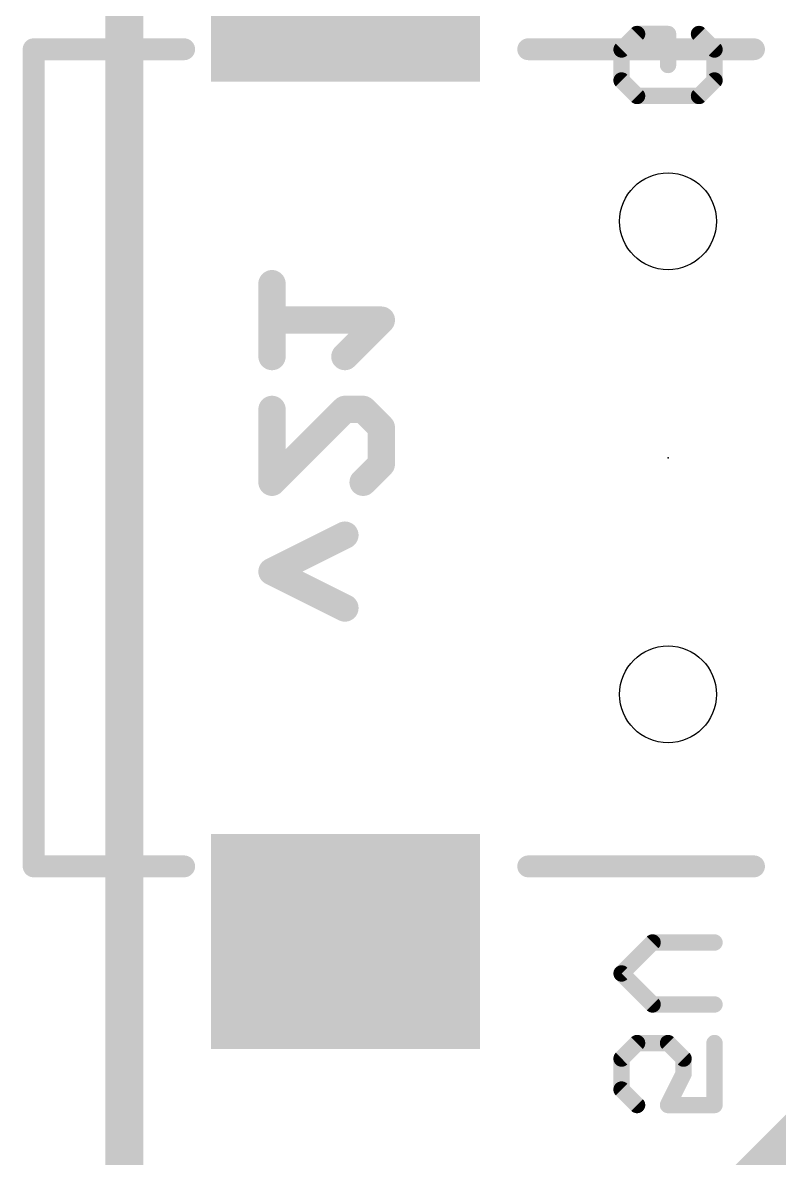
# Model space of a CAD drawing. Extents: x -33 to 74, y -11 to 28.
# Drawn here: x -0.92 to 6.12, y 7.45 to 18.02 of the extents above; entities that cross this region are included whole.
import ezdxf

# ---------------------------------------------------------------- set-up
doc = ezdxf.new("R2010")
doc.units = 0
for name, color, linetype in [('1', 12, 'CONTINUOUS'), ('16', 132, 'CONTINUOUS'), ('20', 53, 'CONTINUOUS'), ('21', 41, 'CONTINUOUS'), ('22', 40, 'CONTINUOUS'), ('23', 53, 'CONTINUOUS'), ('51', 53, 'CONTINUOUS')]:
    doc.layers.add(name, color=color, linetype=linetype)

# ---------------------------------------------------------------- blocks, each defined once
blk = doc.blocks.new('RECT')
blk.add_solid([(-0.5, -0.5), (0.5, -0.5), (-0.5, 0.5), (0.5, 0.5)])

msp = doc.modelspace()

# ---------------------------------------------------------------- linework, layer by layer
at = {"layer": '1', "const_width": 0.3048}
msp.add_lwpolyline([(0, 0), (0, 27.94)], dxfattribs=at)
at = {"layer": '16'}
for points, const_width in [([(0, 0), (0, 27.94)], 0.3048), ([(1.397, 14.9118), (1.397, 15.5897)], 0.254), ([(2.4139, 15.2508), (1.397, 15.2508)], 0.254), ([(2.0749, 14.9118), (2.4139, 15.2508)], 0.254), ([(1.397, 14.4203), (1.397, 13.7424)], 0.254), ([(1.397, 13.7424), (2.0749, 14.4203)], 0.254), ([(2.0749, 14.4203), (2.2444, 14.4203)], 0.254), ([(2.2444, 14.4203), (2.4139, 14.2508)], 0.254), ([(2.4139, 14.2508), (2.4139, 13.9119)], 0.254), ([(2.4139, 13.9119), (2.2444, 13.7424)], 0.254), ([(1.397, 12.912), (2.0749, 13.2509)], 0.254), ([(2.0749, 12.573), (1.397, 12.912)], 0.254), ([(5.08, 6.477), (11.43, 12.827)], 0.4064)]:
    msp.add_lwpolyline(points, dxfattribs=dict(at, const_width=const_width))
at = {"layer": '16', "const_width": 0.127}
for points in [[(1.4605, 15.5897, 1), (1.3335, 15.5897)], [(1.397, 15.3142, 1), (1.397, 15.1873)], [(2.4588, 15.2058, 1), (2.369, 15.2957)], [(2.4139, 15.1873, 1), (2.4139, 15.3142)], [(2.03, 14.9567, 1), (2.1198, 14.8669)], [(1.3335, 14.9118, 1), (1.4605, 14.9118)], [(1.4605, 14.4203, 1), (1.3335, 14.4203)], [(2.0749, 14.4838, 1), (2.0749, 14.3568)], [(2.1198, 14.3754, 1), (2.03, 14.4652)], [(2.2893, 14.4652, 1), (2.1995, 14.3754)], [(2.2444, 14.3568, 1), (2.2444, 14.4838)], [(2.4774, 14.2508, 1), (2.3504, 14.2508)], [(2.369, 14.2059, 1), (2.4588, 14.2957)], [(2.3504, 13.9119, 1), (2.4774, 13.9119)], [(2.4588, 13.867, 1), (2.369, 13.9568)], [(1.3521, 13.7873, 1), (1.4419, 13.6975)], [(2.1995, 13.7873, 1), (2.2893, 13.6975)], [(1.3335, 13.7424, 1), (1.4605, 13.7424)], [(2.1033, 13.1941, 1), (2.0465, 13.3077)], [(1.4254, 12.9688, 1), (1.3686, 12.8552)], [(1.3686, 12.9688, 1), (1.4254, 12.8552)], [(2.0465, 12.5162, 1), (2.1033, 12.6298)]]:
    msp.add_lwpolyline(points, format="xyb", dxfattribs=at)
at = {"layer": '20', "const_width": 0.2032}
msp.add_lwpolyline([(0, 27.94), (0, 0)], dxfattribs=at)
at = {"layer": '20'}
for centre in [(5.08, 16.17), (5.08, 11.77)]:
    msp.add_circle(centre, 0.45, dxfattribs=at)
at = {"layer": '21', "const_width": 0.2032}
for points in [[(3.78, 17.77), (5.88, 17.77)], [(5.88, 10.17), (3.78, 10.17)]]:
    msp.add_lwpolyline(points, dxfattribs=at)
at = {"layer": '21', "const_width": 0.1016}
for points in [[(3.78, 17.8208, 1), (3.78, 17.7192)], [(5.88, 17.7192, 1), (5.88, 17.8208)], [(3.78, 10.2208, 1), (3.78, 10.1192)], [(5.88, 10.1192, 1), (5.88, 10.2208)]]:
    msp.add_lwpolyline(points, format="xyb", dxfattribs=at)
at = {"layer": '22', "const_width": 0.1524}
for points in [[(4.6482, 17.7678), (4.7923, 17.9119)], [(4.7923, 17.9119), (5.0804, 17.9119)], [(5.0804, 17.9119), (5.0804, 17.6238)], [(5.3685, 17.9119), (5.5125, 17.7678)], [(4.6482, 17.4797), (4.6482, 17.7678)], [(5.5125, 17.7678), (5.5125, 17.4797)], [(4.7923, 17.3356), (4.6482, 17.4797)], [(5.5125, 17.4797), (5.3685, 17.3356)], [(5.3685, 17.3356), (4.7923, 17.3356)], [(4.6482, 9.1738), (4.9363, 9.4619)], [(4.9363, 9.4619), (5.5125, 9.4619)], [(4.9363, 8.8857), (4.6482, 9.1738)], [(5.5125, 8.8857), (4.9363, 8.8857)], [(4.7923, 8.5264), (4.6482, 8.3824)], [(5.0804, 8.5264), (4.7923, 8.5264)], [(5.2244, 8.3824), (5.0804, 8.5264)], [(5.5125, 8.5264), (5.5125, 7.9502)], [(4.6482, 8.3824), (4.6482, 8.0943)], [(5.2244, 8.2383), (5.2244, 8.3824)], [(5.0804, 7.9502), (5.2244, 8.2383)], [(4.6482, 8.0943), (4.7923, 7.9502)], [(5.5125, 7.9502), (5.0804, 7.9502)]]:
    msp.add_lwpolyline(points, dxfattribs=at)
at = {"layer": '22', "const_width": 0.0762}
for points in [[(4.7923, 17.95, 1), (4.7923, 17.8738)], [(4.8192, 17.8849, 1), (4.7653, 17.9388)], [(5.1185, 17.9119, 1), (5.0423, 17.9119)], [(5.0804, 17.8738, 1), (5.0804, 17.95)], [(5.3954, 17.9388, 1), (5.3415, 17.8849)], [(4.6863, 17.7678, 1), (4.6101, 17.7678)], [(4.6213, 17.7948, 1), (4.6751, 17.7409)], [(5.5506, 17.7678, 1), (5.4744, 17.7678)], [(5.4856, 17.7409, 1), (5.5395, 17.7948)], [(5.0423, 17.6238, 1), (5.1185, 17.6238)], [(4.6751, 17.5066, 1), (4.6213, 17.4528)], [(5.5395, 17.4528, 1), (5.4856, 17.5066)], [(4.6101, 17.4797, 1), (4.6863, 17.4797)], [(5.4744, 17.4797, 1), (5.5506, 17.4797)], [(4.7923, 17.3737, 1), (4.7923, 17.2975)], [(4.7653, 17.3087, 1), (4.8192, 17.3626)], [(5.3415, 17.3626, 1), (5.3954, 17.3087)], [(5.3685, 17.2975, 1), (5.3685, 17.3737)], [(4.9363, 9.5, 1), (4.9363, 9.4238)], [(4.9633, 9.435, 1), (4.9094, 9.4889)], [(5.5125, 9.4238, 1), (5.5125, 9.5)], [(4.6751, 9.2008, 1), (4.6213, 9.1469)], [(4.6213, 9.2008, 1), (4.6751, 9.1469)], [(4.9363, 8.9238, 1), (4.9363, 8.8476)], [(4.9094, 8.8588, 1), (4.9633, 8.9127)], [(5.5125, 8.8476, 1), (5.5125, 8.9238)], [(4.7923, 8.5645, 1), (4.7923, 8.4883)], [(4.8192, 8.4995, 1), (4.7653, 8.5534)], [(5.1073, 8.5534, 1), (5.0534, 8.4995)], [(5.0804, 8.4883, 1), (5.0804, 8.5645)], [(5.5506, 8.5264, 1), (5.4744, 8.5264)], [(4.6863, 8.3824, 1), (4.6101, 8.3824)], [(5.2625, 8.3824, 1), (5.1863, 8.3824)], [(4.6213, 8.4093, 1), (4.6751, 8.3554)], [(5.1975, 8.3554, 1), (5.2514, 8.4093)], [(5.1863, 8.2383, 1), (5.2625, 8.2383)], [(5.2585, 8.2213, 1), (5.1903, 8.2554)], [(4.6751, 8.1212, 1), (4.6213, 8.0673)], [(4.6101, 8.0943, 1), (4.6863, 8.0943)], [(4.7653, 7.9233, 1), (4.8192, 7.9771)], [(5.0804, 7.9883, 1), (5.0804, 7.9121)], [(5.0463, 7.9672, 1), (5.1144, 7.9332)], [(5.4744, 7.9502, 1), (5.5506, 7.9502)], [(5.5125, 7.9121, 1), (5.5125, 7.9883)]]:
    msp.add_lwpolyline(points, format="xyb", dxfattribs=at)
at = {"layer": '23'}
msp.add_point((5.08, 13.97), dxfattribs=at)
at = {"layer": '51', "const_width": 0.2032}
for points in [[(0.1, 26.22), (0.1, 1.72)], [(-0.82, 17.77), (-0.82, 10.17)], [(-0.82, 17.77), (0.58, 17.77)], [(-0.82, 10.17), (0.58, 10.17)]]:
    msp.add_lwpolyline(points, dxfattribs=at)
at = {"layer": '51', "const_width": 0.1016}
for points in [[(-0.7692, 17.77, 1), (-0.8708, 17.77)], [(-0.82, 17.8208, 1), (-0.82, 17.7192)], [(0.58, 17.7192, 1), (0.58, 17.8208)], [(-0.82, 10.2208, 1), (-0.82, 10.1192)], [(0.58, 10.1192, 1), (0.58, 10.2208)], [(-0.8708, 10.17, 1), (-0.7692, 10.17)]]:
    msp.add_lwpolyline(points, format="xyb", dxfattribs=at)

# ---------------------------------------------------------------- block references
at = {"layer": '1', "xscale": 2.5, "yscale": 2}
for p in [(2.08, 18.47), (2.08, 9.47)]:
    msp.add_blockref('RECT', p, dxfattribs=at)

doc.saveas('drawing.dxf')
